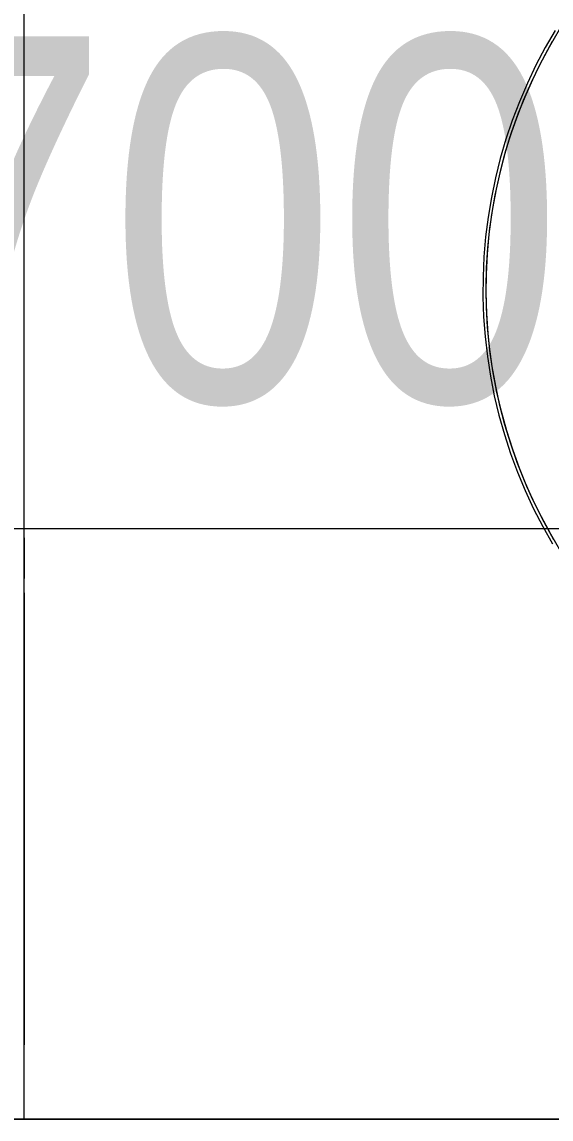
# Model space of a CAD drawing. Header units: millimetres. Extents: x -21807 to 22087, y 36760 to 60640.
# Drawn here: x -8397 to -8078, y 58947 to 59608 of the extents above; entities that cross this region are included whole.
import ezdxf

# ---------------------------------------------------------------- set-up
doc = ezdxf.new("R2010")
doc.units = ezdxf.units.MM
for name, color, linetype, lineweight in [('A-ANNO-DIMS', 7, 'Continuous', 9), ('A-ANNO-DIMS-110', 7, 'Continuous', 9), ('M-EQPM', 7, 'Continuous', 5)]:
    doc.layers.add(name, color=color, linetype=linetype, lineweight=lineweight)
doc.styles.add('Arial_1', font='arial.ttf', dxfattribs={"width": 0.8, "height": 220})
doc.dimstyles.new('AK_DIM_2_0_Arial', dxfattribs={"dimscale": 304.8, "dimtxt": 224.457068, "dimasz": 0.180446, "dimexe": 0.360892, "dimexo": 0.360892, "dimgap": 0.036089, "dimtad": 1, "dimdec": 0, "dimzin": 0, "dimdsep": 46, "dimtxsty": 'Arial_1', "dimblk1": 'OBLIQUE', "dimblk2": 'OBLIQUE', "dimsah": 1, "dimcen": 0.09, "dimadec": 0, "dimazin": 0, "dimtfac": 1, "dimtdec": 4, "dimtix": 1, "dimtmove": 0, "dimatfit": 3, "dimfxl": 1, "dimtvp": 1, "dimtolj": 1, "dimtzin": 0, "dimarcsym": 2})

# ---------------------------------------------------------------- blocks, each defined once
blk = doc.blocks.new('DanNong_VRV_1 QUẠT - OD-A-12_1-2147179-MẶT BẰNG HỆ THỐNG GIÓ CẤP AHU')
at = {"layer": 'M-EQPM'}
for p, q in [((-525, -311.78), (-525, 688.22)), ((-525, -311.78), (-525, 688.22)), ((-525, -273.58), (-525, 616.52)), ((-525, 38.44), (-525, 616.52)), ((-525, 38.44), (-525, 28.44)), ((-525, 28.44), (-525, 38.44)), ((-525, 38.44), (-525, 28.44)), ((-525, 28.44), (-525, 38.44)), ((-525, 28.44), (-525, 14.01)), ((-525, 28.44), (-525, 14.01)), ((-525, 28.44), (-525, 14.01)), ((-525, 28.44), (-525, 14.01)), ((-525, 5.44), (-525, 0.44)), ((-525, 5.44), (-525, 0.44)), ((-525, 5.44), (-525, 0.44)), ((-525, 5.44), (-525, 0.44)), ((-525, 5.44), (-525, 0.44)), ((-525, 5.44), (-525, 0.44)), ((-525, 5.44), (-525, 0.44)), ((-525, 5.44), (-525, 0.44)), ((-525, 5.44), (-525, 0.44)), ((-525, 5.44), (-525, 0.44)), ((-525, -239.56), (-525, 0.44)), ((-525, 0.44), (-525, -239.56)), ((-525, -239.56), (-525, 0.44)), ((-525, 0.44), (-525, -239.56)), ((-525, -239.56), (-525, 0.44)), ((-525, 0.44), (-525, -239.56)), ((-525, -239.56), (-525, 0.44)), ((-525, 0.44), (-525, -239.56)), ((-525, 0.44), (-525, -4.56)), ((-525, -239.56), (-525, 0.44)), ((-525, 0.44), (-525, -239.56)), ((-525, -239.56), (-525, 0.44)), ((-525, 0.44), (-525, -239.56)), ((-525, -239.56), (-525, 0.44)), ((-525, 0.44), (-525, -239.56)), ((-525, -239.56), (-525, 0.44)), ((-525, 0.44), (-525, -239.56)), ((-525, -239.56), (-525, 0.44)), ((-525, 0.44), (-525, -239.56)), ((-525, -239.56), (-525, 0.44)), ((-525, 0.44), (-525, -239.56)), ((-525, -190.21), (-525, -4.56)), ((-525, -4.56), (-525, -190.21)), ((-525, -127.9), (-525, -158.22)), ((-525, -190.21), (-525, -195.21)), ((-525, -236.33), (-525, -267.1)), ((-525, -236.35), (-525, -267.07)), ((-525, -236.35), (-525, -267.07)), ((-525, -239.56), (-525, -244.56)), ((-525, -239.56), (-525, -244.56)), ((-525, -239.56), (-525, -244.56)), ((-525, -239.56), (-525, -244.56)), ((-525, -239.56), (-525, -244.56)), ((-525, -239.56), (-525, -244.56)), ((-525, -239.56), (-525, -244.56)), ((-525, -239.56), (-525, -244.56)), ((-525, -239.56), (-525, -244.56)), ((-525, -239.56), (-525, -244.56)), ((-525, -244.13), (-525, -241.71)), ((-525, -249.71), (-525, -261.71)), ((-444.61, -311.78), (-551.61, -311.78)), ((-551.61, -311.78), (-516.96, -311.78)), ((-525, -311.78), (655, -311.78)), ((-516.96, -311.78), (-444.63, -311.78)), ((-498.45, -311.78), (-513.84, -311.78)), ((-508.64, -311.78), (485.5, -311.78)), ((-498.45, -311.78), (-483.06, -311.78)), ((-481.21, -311.78), (585, -311.78)), ((-12.64, -311.78), (-481.21, -311.78)), ((-481.21, -311.78), (-12.64, -311.78)), ((-479.91, -311.78), (-276.36, -311.78)), ((-479.91, -311.78), (-463.14, -311.78)), ((-478.93, -311.78), (-448.22, -311.78)), ((-478.93, -311.78), (-448.22, -311.78)), ((-478.93, -311.78), (-448.22, -311.78)), ((-293.14, -311.78), (-463.14, -311.78)), ((-422.03, -311.78), (-383.93, -311.78)), ((-392.46, -311.78), (-324.57, -311.78)), ((-392.46, -311.78), (-324.57, -311.78)), ((-392.08, -311.78), (-387.08, -311.78)), ((-387.75, -311.78), (-367.67, -311.78)), ((-387.75, -311.78), (-367.67, -311.78)), ((-66.64, -311.78), (-387.08, -311.78)), ((-66.64, -311.78), (-387.08, -311.78)), ((-386.64, -311.78), (-381.64, -311.78)), ((-386.64, -311.78), (-381.64, -311.78)), ((-386.64, -311.78), (-381.64, -311.78)), ((-386.64, -311.78), (-381.64, -311.78)), ((-66.64, -311.78), (-381.64, -311.78)), ((-381.64, -311.78), (-66.64, -311.78)), ((-66.64, -311.78), (-381.64, -311.78)), ((-66.64, -311.78), (-381.64, -311.78)), ((-66.64, -311.78), (-381.64, -311.78)), ((-66.64, -311.78), (-381.64, -311.78)), ((-66.64, -311.78), (-381.64, -311.78)), ((-66.64, -311.78), (-381.64, -311.78)), ((-360.62, -311.78), (-283.03, -311.78)), ((-360.62, -311.78), (-283.03, -311.78)), ((-338.3, -311.78), (-307.98, -311.78)), ((-338.26, -311.78), (-307.94, -311.78)), ((-308.14, -311.78), (-243.14, -311.78)), ((-293.14, -311.78), (-276.36, -311.78)), ((-292.46, -311.78), (-224.57, -311.78)), ((-292.46, -311.78), (-224.57, -311.78))]:
    blk.add_line(p, q, dxfattribs=at)
at = {"layer": 'M-EQPM', "flags": 128}
for points in [[(-204.83, 344.37), (-210.87, 333.95), (-216.49, 323.3), (-221.67, 312.44), (-226.42, 301.38), (-230.72, 290.13), (-234.57, 278.73), (-237.96, 267.17), (-240.89, 255.49), (-243.34, 243.71), (-245.32, 231.83), (-246.83, 219.89), (-247.86, 207.89), (-248.4, 195.87), (-248.47, 183.83), (-248.05, 171.8), (-247.15, 159.79), (-245.78, 147.83), (-243.92, 135.93), (-241.6, 124.12), (-238.8, 112.41), (-235.53, 100.82), (-231.81, 89.38), (-227.63, 78.09), (-223, 66.97), (-217.93, 56.05), (-212.43, 45.34), (-206.5, 34.86)], [(-204.83, 344.37), (-210.87, 333.95), (-216.49, 323.3), (-221.67, 312.44), (-226.42, 301.38), (-230.72, 290.13), (-234.57, 278.73), (-237.96, 267.17), (-240.89, 255.49), (-243.34, 243.71), (-245.32, 231.83), (-246.83, 219.89), (-247.86, 207.89), (-248.4, 195.87), (-248.47, 183.83), (-248.05, 171.8), (-247.15, 159.79), (-245.78, 147.83), (-243.92, 135.93), (-241.6, 124.12), (-238.8, 112.41), (-235.53, 100.82), (-231.81, 89.38), (-227.63, 78.09), (-223, 66.97), (-217.93, 56.05), (-212.43, 45.34), (-206.5, 34.86)], [(-204.83, 344.37), (-210.87, 333.95), (-216.49, 323.3), (-221.67, 312.44), (-226.42, 301.38), (-230.72, 290.13), (-234.57, 278.73), (-237.96, 267.17), (-240.89, 255.49), (-243.34, 243.71), (-245.32, 231.83), (-246.83, 219.89), (-247.86, 207.89), (-248.4, 195.87), (-248.47, 183.83), (-248.05, 171.8), (-247.15, 159.79), (-245.78, 147.83), (-243.92, 135.93), (-241.6, 124.12), (-238.8, 112.41), (-235.53, 100.82), (-231.81, 89.38), (-227.63, 78.09), (-223, 66.97), (-217.93, 56.05), (-212.43, 45.34), (-206.5, 34.86)], [(-201.43, 30.36), (-207.54, 40.64), (-213.23, 51.16), (-218.5, 61.9), (-223.34, 72.84), (-227.73, 83.96), (-231.68, 95.25), (-235.17, 106.69), (-238.2, 118.26), (-240.76, 129.94), (-242.86, 141.71), (-244.48, 153.56), (-245.63, 165.46), (-246.3, 177.4), (-246.5, 189.36), (-246.21, 201.32), (-245.45, 213.25), (-244.21, 225.15), (-242.5, 236.98), (-240.31, 248.74), (-237.66, 260.4), (-234.54, 271.95), (-230.96, 283.36), (-226.93, 294.62), (-222.45, 305.71), (-217.53, 316.61), (-212.18, 327.3), (-206.41, 337.78)], [(-201.43, 30.36), (-207.54, 40.64), (-213.23, 51.16), (-218.5, 61.9), (-223.34, 72.84), (-227.73, 83.96), (-231.68, 95.25), (-235.17, 106.69), (-238.2, 118.26), (-240.76, 129.94), (-242.86, 141.71), (-244.48, 153.56), (-245.63, 165.46), (-246.3, 177.4), (-246.5, 189.36), (-246.21, 201.32), (-245.45, 213.25), (-244.21, 225.15), (-242.5, 236.98), (-240.31, 248.74), (-237.66, 260.4), (-234.54, 271.95), (-230.96, 283.36), (-226.93, 294.62), (-222.45, 305.71), (-217.53, 316.61), (-212.18, 327.3), (-206.41, 337.78)], [(-205.68, 37.41), (-211.5, 47.86), (-216.91, 58.52), (-221.88, 69.4), (-226.41, 80.47), (-230.49, 91.71), (-234.13, 103.1), (-237.3, 114.63), (-240.01, 126.28), (-242.26, 138.03), (-244.03, 149.85), (-245.33, 161.74), (-246.15, 173.67), (-246.49, 185.63), (-246.35, 197.59), (-245.74, 209.53), (-244.65, 221.44), (-243.08, 233.3), (-241.04, 245.08), (-238.54, 256.77), (-235.56, 268.36), (-232.13, 279.81), (-228.24, 291.12), (-223.9, 302.27), (-219.12, 313.23), (-213.9, 323.99), (-208.26, 334.53), (-202.2, 344.84)]]:
    blk.add_lwpolyline(points, dxfattribs=at)
blk = doc.blocks.new('AK-SGS-M3-Hrvt_rvt-1-MẶT BẰNG HỆ THỐNG GIÓ CẤP AHU')
at = {"layer": 'M-EQPM', "color": 5, "lineweight": 25, "true_color": 0x0000ff}
blk.add_blockref('DanNong_VRV_1 QUẠT - OD-A-12_1-2147179-MẶT BẰNG HỆ THỐNG GIÓ CẤP AHU', (-7870.9, 59258.71), dxfattribs=at)
blk = doc.blocks.new('DIMBLOCK2-MẶT BẰNG HỆ THỐNG GIÓ CẤP AHU')
at = {"layer": 'A-ANNO-DIMS-110'}
for p, q in [((-12198.59, 59302.79), (-12198.59, 59412.79)), ((-4498.59, 59302.79), (-4498.59, 59412.79)), ((-12198.59, 59302.79), (-12171.09, 59330.29)), ((-4498.59, 59302.79), (-4471.09, 59330.29)), ((-12198.59, 59302.79), (-12226.09, 59275.29)), ((-12198.59, 59302.79), (-4498.59, 59302.79)), ((-12198.59, 59302.79), (-12198.59, 59231.68)), ((-4498.59, 59302.79), (-4526.09, 59275.29)), ((-4498.59, 59302.79), (-4498.59, 59231.68))]:
    blk.add_line(p, q, dxfattribs=at)
at = {"layer": 'A-ANNO-DIMS-110', "color": 0, "insert": (-8617.94, 59599.4), "char_height": 220, "width": 646.4364, "attachment_point": 1, "line_spacing_factor": 0.941778, "style": 'Arial_1'}
blk.add_mtext('7700', dxfattribs=at)
blk = doc.blocks.new('_Oblique')
at = {"color": 0, "linetype": 'ByBlock', "lineweight": -2}
blk.add_line((-0.5, -0.5), (0.5, 0.5), dxfattribs=at)
blk = doc.blocks.new('DIMBLOCK5-MẶT BẰNG HỆ THỐNG GIÓ CẤP AHU')
at = {"layer": 'A-ANNO-DIMS-110'}
for p, q in [((-20048.59, 59636.45), (-20048.59, 59746.45)), ((10901.41, 59636.45), (10901.41, 59746.45)), ((-20048.59, 59636.45), (-20021.09, 59663.95)), ((10901.41, 59636.45), (10928.91, 59663.95)), ((-20048.59, 59636.45), (-20076.09, 59608.95)), ((-20048.59, 59636.45), (10901.41, 59636.45)), ((-20048.59, 59636.45), (-20048.59, 59565.34)), ((10901.41, 59636.45), (10873.91, 59608.95)), ((10901.41, 59636.45), (10901.41, 59565.34))]:
    blk.add_line(p, q, dxfattribs=at)
at = {"layer": 'A-ANNO-DIMS-110', "color": 0, "insert": (-4910.27, 59933.06), "char_height": 220, "width": 808.0454, "attachment_point": 1, "line_spacing_factor": 0.941778, "style": 'Arial_1'}
blk.add_mtext('30950', dxfattribs=at)

msp = doc.modelspace()

# ---------------------------------------------------------------- block references
at = {"lineweight": 5}
msp.add_blockref('AK-SGS-M3-Hrvt_rvt-1-MẶT BẰNG HỆ THỐNG GIÓ CẤP AHU', (0, 0), dxfattribs=at)

# ---------------------------------------------------------------- dimensions: what is measured, and where the dimension line sits
at = {"layer": 'A-ANNO-DIMS'}
for base, p1, p2, override, picture, middle in [((10901.41, 59636.45), (-20048.59, 59675.34), (10901.41, 59675.34), {"dimpost": '<>', "dimfxl": 30950}, 'DIMBLOCK5-MẶT BẰNG HỆ THỐNG GIÓ CẤP AHU', (-4573.59, 59759.85)), ((-4498.59, 59302.79), (-12198.59, 59341.68), (-4498.59, 59341.68), {"dimpost": '<>', "dimfxl": 7700}, 'DIMBLOCK2-MẶT BẰNG HỆ THỐNG GIÓ CẤP AHU', (-8348.59, 59426.12))]:
    dim = msp.add_linear_dim(base=base, p1=p1, p2=p2, dimstyle='AK_DIM_2_0_Arial', override=override, dxfattribs=at)
    dim.commit()
    dim.dimension.update_dxf_attribs({"geometry": picture, "text_midpoint": middle})

doc.saveas('drawing.dxf')
